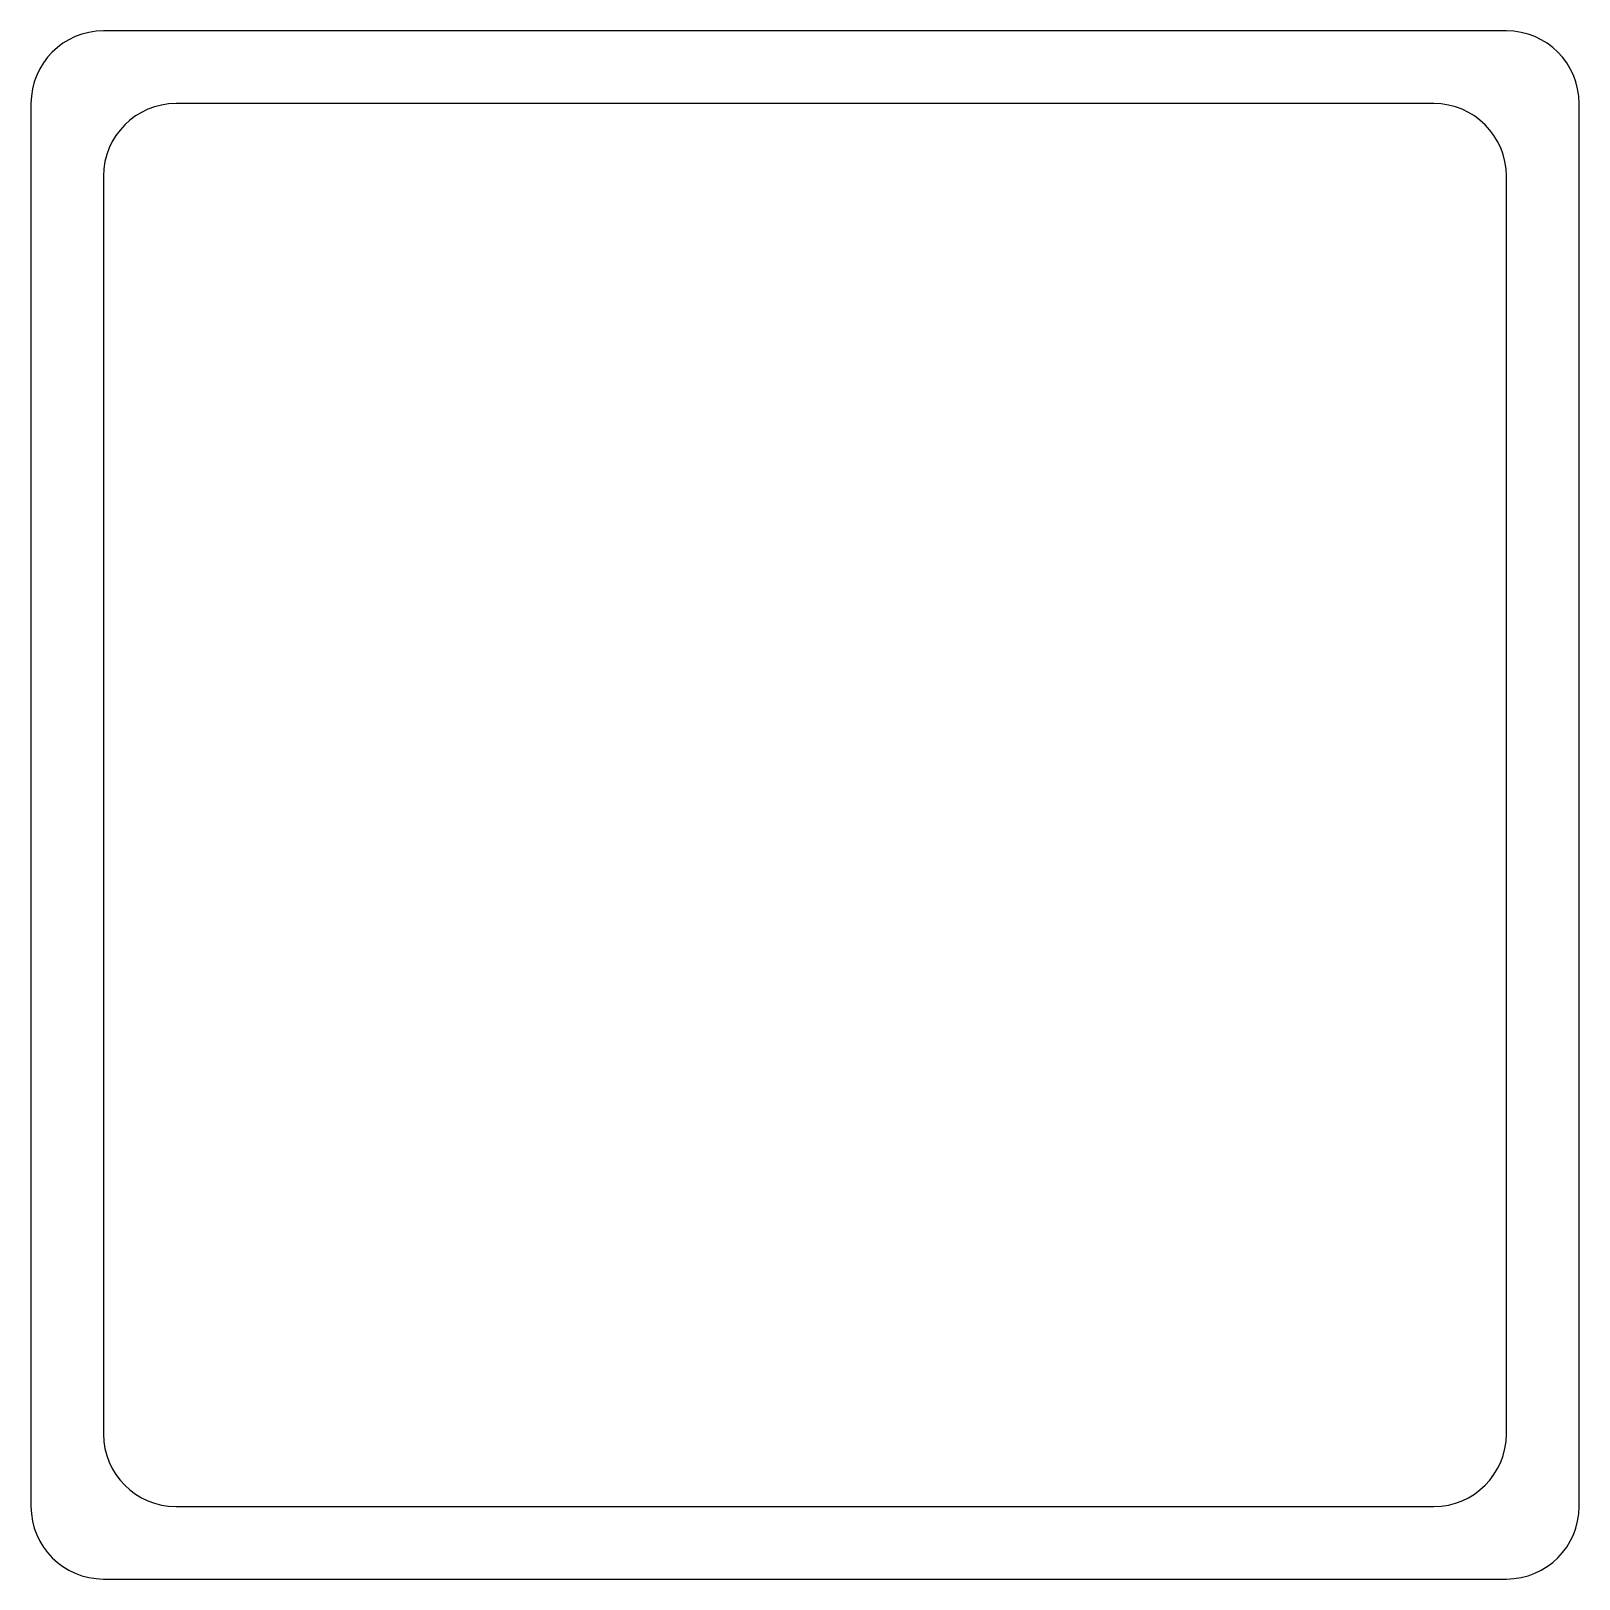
# Model space of a CAD drawing. Extents: x -51 to 51, y 3 to 105.
import ezdxf

# ---------------------------------------------------------------- set-up
doc = ezdxf.new("R2010")
doc.units = 0
doc.layers.get('0').update_dxf_attribs({"linetype": 'CONTINUOUS'})

msp = doc.modelspace()

# ---------------------------------------------------------------- linework, layer by layer
at = {"color": 7}
for p, q in [((46.21, 104.75), (-45.87, 104.75)), ((-50.63, 99.99), (-50.63, 7.91)), ((41.44, 99.99), (-41.11, 99.99)), ((50.97, 7.91), (50.97, 99.99)), ((-45.87, 95.22), (-45.87, 12.67)), ((46.21, 12.67), (46.21, 95.22)), ((-41.11, 7.91), (41.44, 7.91)), ((-45.87, 3.15), (46.21, 3.15))]:
    msp.add_line(p, q, dxfattribs=at)
for centre, start, end in [((-45.87, 99.99), 90, 180), ((46.21, 99.99), 0, 90), ((-41.11, 95.22), 90, 180), ((41.44, 95.22), 360, 90), ((-41.11, 12.67), 180, 270), ((41.44, 12.67), 270, 360), ((-45.87, 7.91), 180, 270), ((46.21, 7.91), 270, 0)]:
    msp.add_arc(centre, 4.76, start, end, dxfattribs=at)

doc.saveas('drawing.dxf')
